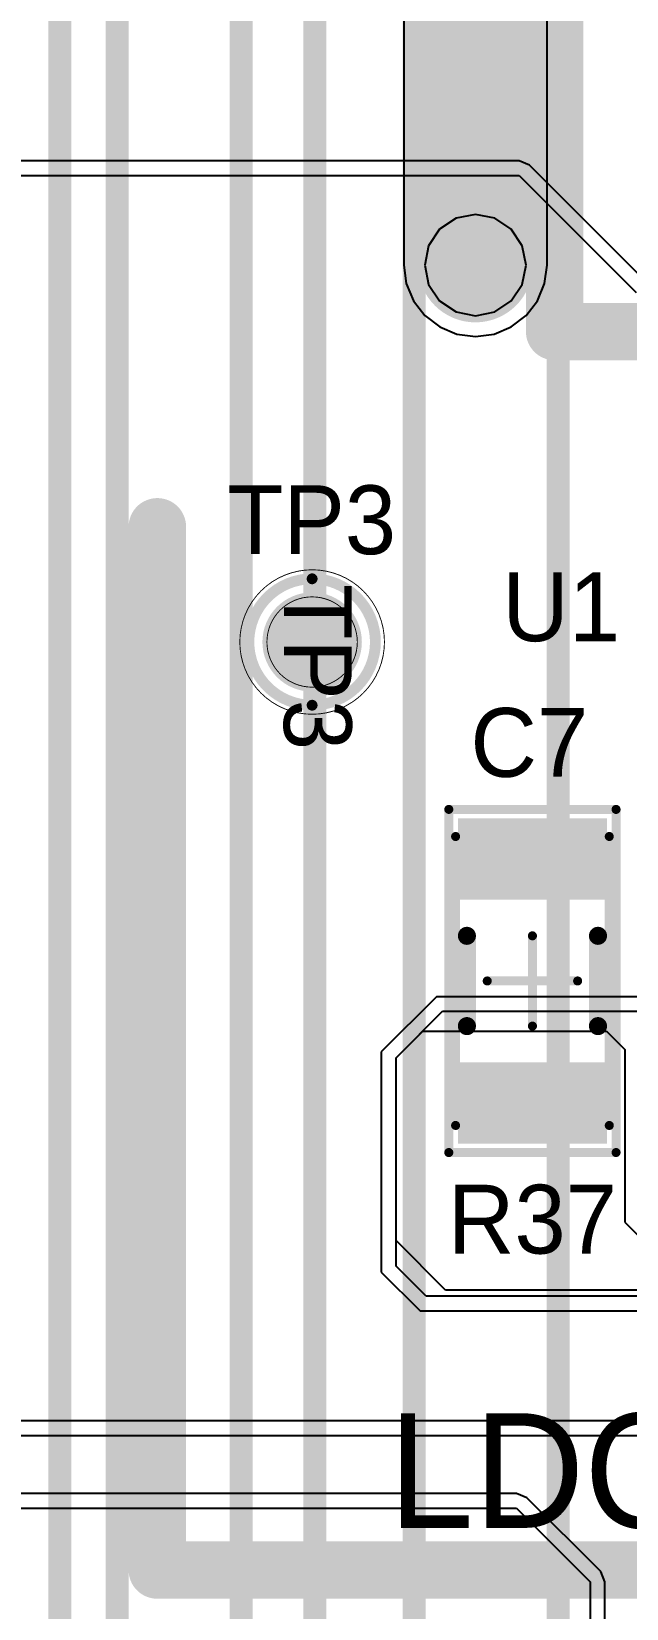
# Model space of a CAD drawing. Header units: millimetres. Extents: x 307 to 423, y 231 to 400.
# Drawn here: x 379.51 to 386.09, y 300.76 to 318.22 of the extents above; entities that cross this region are included whole.
import ezdxf

# ---------------------------------------------------------------- set-up
doc = ezdxf.new("R2010")
doc.units = ezdxf.units.MM
for name, color, linetype in [('BottomLayer', 5, 'Continuous'), ('Mechanical14', 56, 'Continuous'), ('Mechanical15', 56, 'Continuous'), ('Mechanical16', 56, 'Continuous'), ('Mechanical8', 56, 'Continuous'), ('MidLayer1', 16, 'Continuous'), ('MidLayer2', 76, 'Continuous'), ('MultiLayer', 9, 'Continuous'), ('TopLayer', 1, 'Continuous'), ('TopOverlay', 2, 'Continuous'), ('TopPaste', 8, 'Continuous'), ('TopSolder', 216, 'Continuous'), ('ViaHoleLayer', 16, 'Continuous')]:
    doc.layers.add(name, color=color, linetype=linetype)

# ---------------------------------------------------------------- blocks, each defined once
blk = doc.blocks.new('TP_SMD_1MM_392')
at = {"layer": 'Mechanical14'}
for points, const_width in [([(0.5, 0, 1), (-0.5, 0, 1)], 0.01), ([(-0.502, 0, 1), (-0.497, 0, 1)], 0.005), ([(0.497, 0, 1), (0.502, 0, 1)], 0.005)]:
    blk.add_lwpolyline(points, format="xyb", close=True, dxfattribs=dict(at, const_width=const_width))
at = {"layer": 'Mechanical16'}
for points, const_width in [([(0.8, 0, 1), (-0.8, 0, 1)], 0.01), ([(-0.803, 0, 1), (-0.798, 0, 1)], 0.005), ([(0.798, 0, 1), (0.803, 0, 1)], 0.005)]:
    blk.add_lwpolyline(points, format="xyb", close=True, dxfattribs=dict(at, const_width=const_width))
at = {"layer": 'TopLayer', "const_width": 0.5}
blk.add_lwpolyline([(-0.25, 0, 1), (0.25, 0, 1)], format="xyb", close=True, dxfattribs=at)
at = {"layer": 'TopOverlay'}
for points, const_width in [([(0.7, 0, 1), (-0.7, 0, 1)], 0.12), ([(-0.73, 0, 1), (-0.67, 0, 1)], 0.06), ([(0.67, 0, 1), (0.73, 0, 1)], 0.06)]:
    blk.add_lwpolyline(points, format="xyb", close=True, dxfattribs=dict(at, const_width=const_width))
at = {"layer": 'TopSolder', "const_width": 0.55}
blk.add_lwpolyline([(-0.275, 0, 1), (0.275, 0, 1)], format="xyb", close=True, dxfattribs=at)
at = {"layer": 'Mechanical14'}
blk.add_text('TP3', height=0.75, rotation=180, dxfattribs=at).set_placement((0.642, 0.312))
blk = doc.blocks.new('CC_NM_1206_430')
at = {"layer": 'Mechanical15', "const_width": 0.1}
for points in [[(-1.9, 0.925), (1.9, 0.925)], [(-1.9, 0.925), (-1.9, -0.925)], [(1.9, 0.925), (1.9, -0.925)], [(0, 0.5), (0, -0.5)], [(-0.5, 0), (0.5, 0)], [(-1.9, -0.925), (1.9, -0.925)]]:
    blk.add_lwpolyline(points, dxfattribs=at)
at = {"layer": 'Mechanical15', "const_width": 0.05}
for points in [[(-1.925, 0.925, 1), (-1.875, 0.925, 1)], [(-1.925, 0.925, 1), (-1.875, 0.925, 1)], [(1.875, 0.925, 1), (1.925, 0.925, 1)], [(1.875, 0.925, 1), (1.925, 0.925, 1)], [(-0.025, 0.5, 1), (0.025, 0.5, 1)], [(-0.525, 0, 1), (-0.475, 0, 1)], [(0.475, 0, 1), (0.525, 0, 1)], [(-0.025, -0.5, 1), (0.025, -0.5, 1)], [(-1.925, -0.925, 1), (-1.875, -0.925, 1)], [(-1.925, -0.925, 1), (-1.875, -0.925, 1)], [(1.875, -0.925, 1), (1.925, -0.925, 1)], [(1.875, -0.925, 1), (1.925, -0.925, 1)]]:
    blk.add_lwpolyline(points, format="xyb", close=True, dxfattribs=at)
at = {"layer": 'Mechanical8', "const_width": 0.1}
for points in [[(-1.6, 0.85), (1.6, 0.85)], [(-1.6, 0.85), (-1.6, -0.85)], [(1.6, 0.85), (1.6, -0.85)], [(-1.6, -0.85), (1.6, -0.85)]]:
    blk.add_lwpolyline(points, dxfattribs=at)
at = {"layer": 'Mechanical8', "const_width": 0.05}
for points in [[(-1.625, 0.85, 1), (-1.575, 0.85, 1)], [(-1.625, 0.85, 1), (-1.575, 0.85, 1)], [(1.575, 0.85, 1), (1.625, 0.85, 1)], [(1.575, 0.85, 1), (1.625, 0.85, 1)], [(-1.625, -0.85, 1), (-1.575, -0.85, 1)], [(-1.625, -0.85, 1), (-1.575, -0.85, 1)], [(1.575, -0.85, 1), (1.625, -0.85, 1)], [(1.575, -0.85, 1), (1.625, -0.85, 1)]]:
    blk.add_lwpolyline(points, format="xyb", close=True, dxfattribs=at)
at = {"layer": 'TopLayer'}
for points in [[(-0.9, -0.825), (-0.9, 0.825), (-1.8, -0.825), (-1.8, 0.825)], [(1.8, -0.825), (1.8, 0.825), (0.9, -0.825), (0.9, 0.825)]]:
    blk.add_solid(points, dxfattribs=at)
at = {"layer": 'TopOverlay', "const_width": 0.2}
for points in [[(-0.5, 0.725), (0.5, 0.725)], [(-0.5, -0.725), (0.5, -0.725)]]:
    blk.add_lwpolyline(points, dxfattribs=at)
at = {"layer": 'TopOverlay', "const_width": 0.1}
for points in [[(-0.55, 0.725, 1), (-0.45, 0.725, 1)], [(0.45, 0.725, 1), (0.55, 0.725, 1)], [(-0.55, -0.725, 1), (-0.45, -0.725, 1)], [(0.45, -0.725, 1), (0.55, -0.725, 1)]]:
    blk.add_lwpolyline(points, format="xyb", close=True, dxfattribs=at)
at = {"layer": 'TopPaste'}
for points in [[(-0.9, -0.825), (-0.9, 0.825), (-1.8, -0.825), (-1.8, 0.825)], [(1.8, -0.825), (1.8, 0.825), (0.9, -0.825), (0.9, 0.825)]]:
    blk.add_solid(points, dxfattribs=at)
at = {"layer": 'TopSolder'}
for points in [[(-0.9, -0.825), (-0.9, 0.825), (-1.8, -0.825), (-1.8, 0.825)], [(1.8, -0.825), (1.8, 0.825), (0.9, -0.825), (0.9, 0.825)]]:
    blk.add_solid(points, dxfattribs=at)

msp = doc.modelspace()

# ---------------------------------------------------------------- linework, layer by layer
at = {"layer": 'BottomLayer'}
for p, q in [((384.202, 316.152), (384.02, 316.03)), ((384.417, 316.194), (384.202, 316.152)), ((384.631, 316.152), (384.417, 316.194)), ((384.813, 316.03), (384.631, 316.152)), ((384.02, 316.03), (383.899, 315.848)), ((384.935, 315.848), (384.813, 316.03)), ((383.899, 315.848), (383.856, 315.634)), ((384.978, 315.634), (384.935, 315.848)), ((383.856, 315.634), (383.899, 315.419)), ((384.935, 315.419), (384.978, 315.634)), ((383.899, 315.419), (384.02, 315.237)), ((384.813, 315.237), (384.935, 315.419)), ((384.02, 315.237), (384.202, 315.116)), ((384.631, 315.116), (384.813, 315.237)), ((384.202, 315.116), (384.417, 315.073)), ((384.417, 315.073), (384.631, 315.116))]:
    msp.add_line(p, q, dxfattribs=at)
at = {"layer": 'BottomLayer', "const_width": 0.4}
msp.add_lwpolyline([(384.217, 315.634, 1), (384.617, 315.634, 1)], format="xyb", close=True, dxfattribs=at)
at = {"layer": 'MidLayer1'}
for p, q in [((383.625, 322.949), (383.625, 315.634)), ((385.209, 315.634), (385.209, 322.621)), ((383.625, 315.634), (383.652, 315.429)), ((385.182, 315.429), (385.209, 315.634)), ((383.652, 315.429), (383.731, 315.238)), ((385.102, 315.238), (385.182, 315.429)), ((383.731, 315.238), (383.857, 315.074)), ((384.977, 315.074), (385.102, 315.238)), ((383.857, 315.074), (384.021, 314.948)), ((384.813, 314.948), (384.977, 315.074)), ((384.021, 314.948), (384.212, 314.869)), ((384.622, 314.869), (384.813, 314.948)), ((384.212, 314.869), (384.417, 314.842)), ((384.417, 314.842), (384.622, 314.869))]:
    msp.add_line(p, q, dxfattribs=at)
at = {"layer": 'MidLayer1', "const_width": 1.27}
msp.add_lwpolyline([(384.417, 315.634), (384.417, 322.949)], dxfattribs=at)
at = {"layer": 'MidLayer1'}
for points, const_width in [([(384.099, 315.634, 1), (384.734, 315.634, 1)], 0.635), ([(384.217, 315.634, 1), (384.617, 315.634, 1)], 0.4)]:
    msp.add_lwpolyline(points, format="xyb", close=True, dxfattribs=dict(at, const_width=const_width))
at = {"layer": 'MidLayer2', "const_width": 0.254}
for points in [[(385.331, 300.521), (385.331, 332.702)], [(383.74, 299.522), (383.74, 331.629)], [(380.454, 282.969), (380.454, 331.204)], [(381.826, 296.914), (381.826, 331.026)], [(382.639, 331.102), (382.639, 298.565)], [(379.819, 282.817), (379.819, 330.696)]]:
    msp.add_lwpolyline(points, dxfattribs=at)
at = {"layer": 'MidLayer2', "const_width": 0.4}
msp.add_lwpolyline([(384.217, 315.634, 1), (384.617, 315.634, 1)], format="xyb", close=True, dxfattribs=at)
at = {"layer": 'MultiLayer', "const_width": 0.4}
msp.add_lwpolyline([(384.217, 315.634, 1), (384.617, 315.634, 1)], format="xyb", close=True, dxfattribs=at)
at = {"layer": 'TopLayer'}
for p, q in [((384.899, 316.787), (350.178, 316.787)), ((385.014, 316.739), (384.899, 316.787)), ((386.31, 315.444), (385.014, 316.739)), ((350.178, 316.624), (384.899, 316.624)), ((384.899, 316.624), (386.195, 315.329)), ((383.985, 307.531), (383.375, 306.921)), ((386.372, 307.531), (383.985, 307.531)), ((383.538, 306.854), (384.052, 307.369)), ((384.052, 307.369), (386.372, 307.369)), ((383.538, 306.854), (383.834, 307.15)), ((383.834, 307.15), (385.865, 307.15)), ((385.865, 307.15), (386.068, 306.947)), ((383.375, 306.921), (383.375, 304.48)), ((383.538, 304.547), (383.538, 306.854)), ((383.538, 304.829), (383.538, 306.854)), ((386.068, 306.947), (386.068, 305.035)), ((386.068, 305.035), (386.391, 304.712)), ((384.087, 304.28), (383.538, 304.829)), ((383.375, 304.48), (383.804, 304.051)), ((383.871, 304.214), (383.538, 304.547)), ((388.862, 304.28), (384.087, 304.28)), ((389.099, 304.214), (383.871, 304.214)), ((383.804, 304.051), (389.167, 304.051)), ((389.751, 302.832), (379.134, 302.832)), ((379.134, 302.67), (389.751, 302.67)), ((384.869, 302.029), (378.921, 302.029)), ((384.984, 301.982), (384.869, 302.029)), ((385.802, 301.164), (384.984, 301.982)), ((378.854, 301.867), (384.869, 301.867)), ((384.869, 301.867), (385.687, 301.049)), ((385.849, 301.049), (385.802, 301.164)), ((385.687, 301.049), (385.687, 294.069)), ((385.849, 294.069), (385.849, 301.049))]:
    msp.add_line(p, q, dxfattribs=at)
at = {"layer": 'TopLayer', "const_width": 0.4}
msp.add_lwpolyline([(384.217, 315.634, 1), (384.617, 315.634, 1)], format="xyb", close=True, dxfattribs=at)
at = {"layer": 'TopOverlay', "const_width": 0.635}
for points in [[(385.292, 314.897), (385.292, 326.451)], [(385.292, 314.897), (393.727, 314.897)], [(380.898, 301.181), (380.898, 312.735)], [(380.898, 301.181), (395.847, 301.181)]]:
    msp.add_lwpolyline(points, dxfattribs=at)
at = {"layer": 'TopOverlay', "const_width": 0.318}
for points in [[(385.134, 314.897, 1), (385.451, 314.897, 1)], [(385.134, 314.897, 1), (385.451, 314.897, 1)], [(380.739, 312.735, 1), (381.057, 312.735, 1)], [(380.739, 301.181, 1), (381.057, 301.181, 1)], [(380.739, 301.181, 1), (381.057, 301.181, 1)]]:
    msp.add_lwpolyline(points, format="xyb", close=True, dxfattribs=at)
at = {"layer": 'ViaHoleLayer', "const_width": 0.225}
msp.add_lwpolyline([(384.304, 315.634, 1), (384.529, 315.634, 1)], format="xyb", close=True, dxfattribs=at)

# ---------------------------------------------------------------- block references
at = {"rotation": 90}
for name, p in [('TP_SMD_1MM_392', (382.61, 311.459)), ('CC_NM_1206_430', (385.047, 307.705))]:
    msp.add_blockref(name, p, dxfattribs=at)

# ---------------------------------------------------------------- texts
at = {"layer": 'TopOverlay'}
for s, p in [('TP3', (381.67, 312.432)), ('U1', (384.714, 311.468)), ('C7', (384.361, 309.966)), ('R37', (384.112, 304.686))]:
    msp.add_text(s, height=0.762, dxfattribs=at).set_placement(p)
msp.add_text('LDO VDDSPD ( 1.8V )', height=1.27, rotation=360, dxfattribs=at).set_placement((383.452, 301.648))

doc.saveas('drawing.dxf')
